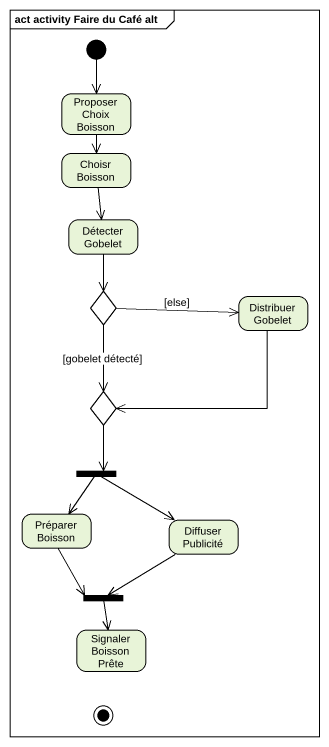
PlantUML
@startuml
mainframe act activity Faire du Café alt
hide empty description
state "Proposer Choix Boisson" as Proposer_Choix_Boisson
state "Choisr Boisson" as Choisr_Boisson
state "Détecter Gobelet" as Détecter_Gobelet
state choice1 <<choice>>
state "Distribuer Gobelet" as Distribuer_Gobelet
state choice2 <<choice>>
state fork1 <<fork>>
state "Préparer Boisson" as Préparer_Boisson
state "Diffuser Publicité" as Diffuser_Publicité
state fork2 <<join>>
state "Signaler Boisson Prête" as Signaler_Boisson_Prête
state final1 <<end>>
[*] --> Proposer_Choix_Boisson
Proposer_Choix_Boisson --> Choisr_Boisson
Choisr_Boisson --> Détecter_Gobelet
Détecter_Gobelet --> choice1
choice1 -right-> Distribuer_Gobelet : [else]
choice1 --> choice2 : [gobelet détecté]
Distribuer_Gobelet -left-> choice2
choice2 --> fork1
fork1 --> Préparer_Boisson
fork1 -right-> Diffuser_Publicité
Préparer_Boisson --> fork2
Diffuser_Publicité --> fork2
fork2 --> Signaler_Boisson_Prête
@enduml
